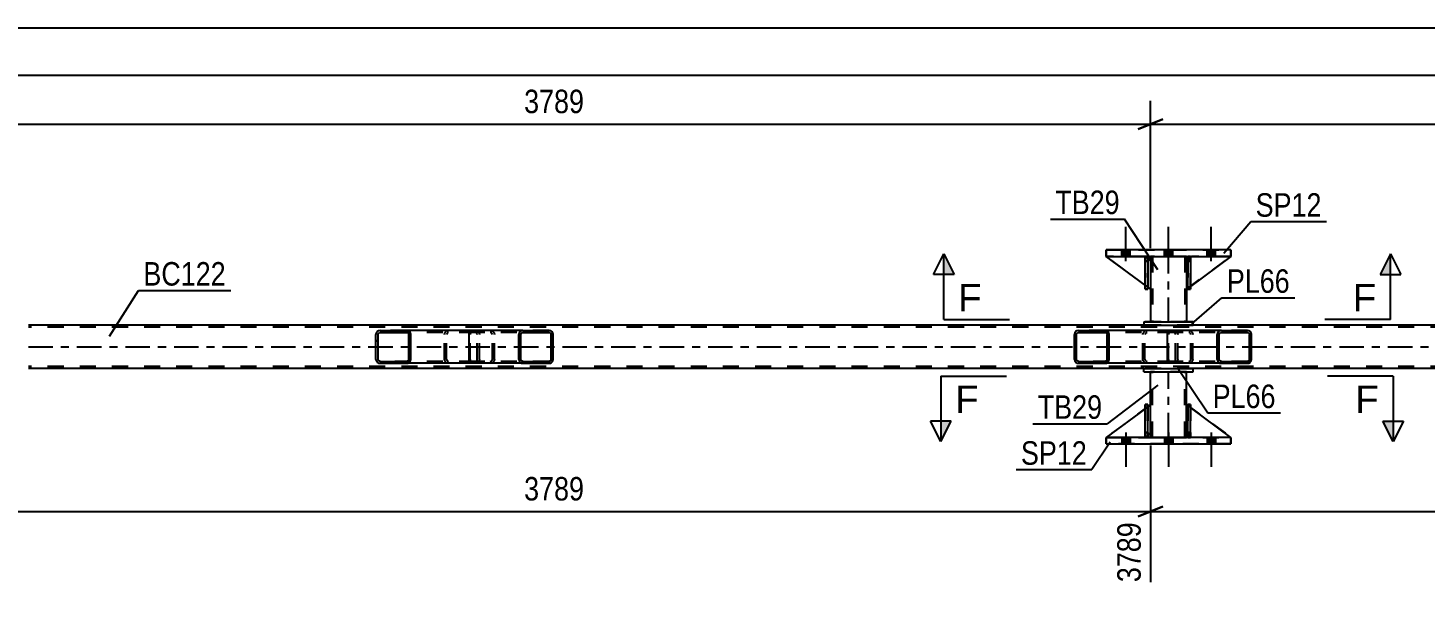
# Model space of a CAD drawing. Header units: millimetres. Extents: x 0 to 841, y 0 to 594.
# Drawn here: x 95.9 to 266.2, y 198.2 to 268.2 of the extents above; entities that cross this region are included whole.
import ezdxf

# ---------------------------------------------------------------- set-up
doc = ezdxf.new("R2010")
doc.units = ezdxf.units.MM
doc.linetypes.add('DXK_LINE_DOT2', pattern=[3.9198, 1.9599, -1.9599])
doc.linetypes.add('DXK_LINE_DOT3', pattern=[5.9187, 2.979, -0.9799, 0.9799, -0.9799])
doc.styles.add('Arial', font='ARIAL.TTF', dxfattribs={"height": 0.2})
doc.styles.add('Arial Narrow', font='ARIALN.TTF', dxfattribs={"height": 0.2})

# ---------------------------------------------------------------- blocks, each defined once
blk = doc.blocks.new('Part-272366397-2436 - 2415')
at = {"color": 2, "linetype": 'Continuous'}
for p, q in [((231.94, 231.92), (95.95, 231.92)), ((487.35, 231.92), (237.94, 231.92)), ((231.94, 226.64), (95.95, 226.64)), ((754.86, 226.64), (237.94, 226.64))]:
    blk.add_line(p, q, dxfattribs=at)
at = {"color": 7, "linetype": 'DXK_LINE_DOT2'}
for p, q in [((754.86, 231.68), (95.95, 231.68)), ((237.94, 231.92), (231.94, 231.92)), ((754.86, 226.88), (95.95, 226.88)), ((237.94, 226.64), (231.94, 226.64))]:
    blk.add_line(p, q, dxfattribs=at)
at = {"color": 7, "linetype": 'DXK_LINE_DOT3'}
blk.add_line((95.95, 229.28), (754.86, 229.28), dxfattribs=at)
blk = doc.blocks.new('Part-272366397-2562 - 2415')
at = {"linetype": 'Continuous'}
h = blk.add_hatch(dxfattribs=at)
h.set_pattern_fill('', scale=0.7, style=0, pattern_type=0)
h.set_pattern_definition([(45, (245.014, 230.9796), (-1.57154, 1.57154), [])])
h.paths.add_polyline_path([(245.05, 230.8), (245.01, 230.98), (244.9, 231.14), (244.74, 231.24), (244.55, 231.28), (241.37, 231.28), (241.17, 231.24), (241.01, 231.14), (240.9, 230.98), (240.86, 230.8), (240.86, 227.76), (240.9, 227.57), (241.01, 227.42), (241.17, 227.31), (241.37, 227.28), (244.55, 227.28), (244.74, 227.31), (244.9, 227.42), (245.01, 227.57), (245.05, 227.76)])
h.paths.add_polyline_path([(244.78, 227.66), (244.73, 227.59), (244.65, 227.53), (244.55, 227.52), (241.37, 227.52), (241.27, 227.53), (241.19, 227.59), (241.13, 227.66), (241.11, 227.76), (241.11, 230.8), (241.13, 230.89), (241.19, 230.97), (241.27, 231.02), (241.37, 231.04), (244.55, 231.04), (244.65, 231.02), (244.73, 230.97), (244.78, 230.89), (244.8, 230.8), (244.8, 227.76)])
at = {"color": 2, "linetype": 'Continuous'}
for p, q in [((234.79, 230.8), (234.81, 230.98)), ((234.79, 227.76), (234.79, 230.8)), ((234.81, 230.98), (234.87, 231.14)), ((234.87, 231.14), (234.96, 231.24)), ((234.96, 231.24), (235.06, 231.28)), ((241.37, 231.28), (235.06, 231.28)), ((240.9, 230.98), (240.86, 230.8)), ((240.86, 227.76), (240.86, 230.8)), ((241.11, 230.8), (241.13, 230.89)), ((241.11, 227.76), (241.11, 230.8)), ((241.13, 230.89), (241.19, 230.97)), ((241.37, 231.28), (241.17, 231.24)), ((241.19, 230.97), (241.27, 231.02)), ((241.27, 231.02), (241.37, 231.04)), ((241.37, 231.28), (244.55, 231.28)), ((241.37, 231.04), (244.55, 231.04)), ((244.74, 231.24), (244.55, 231.28)), ((244.55, 231.04), (244.65, 231.02)), ((244.65, 231.02), (244.73, 230.97)), ((244.73, 230.97), (244.78, 230.89)), ((244.78, 230.89), (244.8, 230.8)), ((244.8, 227.76), (244.8, 230.8)), ((245.05, 230.8), (245.01, 230.98)), ((245.05, 227.76), (245.05, 230.8)), ((234.81, 227.57), (234.79, 227.76)), ((234.87, 227.42), (234.81, 227.57)), ((234.96, 227.31), (234.87, 227.42)), ((235.06, 227.28), (234.96, 227.31)), ((241.37, 227.28), (235.06, 227.28)), ((240.86, 227.76), (240.9, 227.57)), ((241.13, 227.66), (241.11, 227.76)), ((241.19, 227.59), (241.13, 227.66)), ((241.17, 227.31), (241.37, 227.28)), ((241.27, 227.53), (241.19, 227.59)), ((241.37, 227.52), (241.27, 227.53)), ((241.37, 227.52), (244.55, 227.52)), ((241.37, 227.28), (244.55, 227.28)), ((244.65, 227.53), (244.55, 227.52)), ((244.55, 227.28), (244.74, 227.31)), ((244.73, 227.59), (244.65, 227.53)), ((244.78, 227.66), (244.73, 227.59)), ((244.8, 227.76), (244.78, 227.66)), ((245.01, 227.57), (245.05, 227.76))]:
    blk.add_line(p, q, dxfattribs=at)
at = {"color": 7, "linetype": 'DXK_LINE_DOT2'}
for p, q in [((234.94, 230.89), (234.93, 230.8)), ((234.93, 227.76), (234.93, 230.8)), ((234.97, 230.97), (234.94, 230.89)), ((235.01, 231.02), (234.97, 230.97)), ((235.06, 231.04), (235.01, 231.02)), ((244.55, 231.04), (235.06, 231.04)), ((236.06, 231.04), (236.06, 231.28)), ((237.4, 231.28), (237.59, 231.24)), ((237.5, 231.02), (237.4, 231.04)), ((237.58, 230.97), (237.5, 231.02)), ((237.63, 230.89), (237.58, 230.97)), ((237.65, 230.8), (237.63, 230.89)), ((237.65, 227.76), (237.65, 230.8)), ((237.86, 230.98), (237.9, 230.8)), ((237.9, 227.76), (237.9, 230.8)), ((244.55, 231.28), (241.37, 231.28)), ((234.93, 227.76), (234.94, 227.66)), ((234.94, 227.66), (234.97, 227.59)), ((234.97, 227.59), (235.01, 227.53)), ((235.01, 227.53), (235.06, 227.52)), ((244.55, 227.52), (235.06, 227.52)), ((237.4, 227.28), (235.06, 227.28)), ((236.06, 227.28), (236.06, 227.52)), ((237.4, 227.52), (237.5, 227.53)), ((237.59, 227.31), (237.4, 227.28)), ((237.5, 227.53), (237.58, 227.59)), ((237.58, 227.59), (237.63, 227.66)), ((237.63, 227.66), (237.65, 227.76)), ((237.9, 227.76), (237.86, 227.57)), ((244.55, 227.28), (241.37, 227.28))]:
    blk.add_line(p, q, dxfattribs=at)
for centre, start, end in [((237.41, 230.78), 23.8494, 68.8059), ((237.41, 227.77), 291.1941, 336.1506)]:
    blk.add_arc(centre, 0.492, start, end, dxfattribs=at)
at = {"color": 2, "linetype": 'Continuous'}
for centre, start, end in [((241.35, 230.78), 111.1941, 156.1506), ((244.56, 230.78), 23.8494, 68.8059), ((241.35, 227.77), 203.8494, 248.8059), ((244.56, 227.77), 291.1941, 336.1506)]:
    blk.add_arc(centre, 0.492, start, end, dxfattribs=at)
blk = doc.blocks.new('Part-272366397-2653 - 2415')
at = {"color": 7, "linetype": 'DXK_LINE_DOT2'}
for p, q in [((237.59, 222.24), (237.27, 222.24)), ((237.27, 218.84), (237.27, 222.24)), ((237.27, 218.24), (237.27, 222.24)), ((237.59, 222.24), (237.59, 218.84)), ((237.59, 218.24), (237.59, 222.24)), ((237.59, 218.84), (237.27, 218.84)), ((237.27, 218.24), (237.27, 218.84)), ((237.59, 218.24), (237.27, 218.24)), ((237.59, 218.84), (237.59, 218.24)), ((237.59, 218.24), (237.59, 218.24))]:
    blk.add_line(p, q, dxfattribs=at)
blk = doc.blocks.new('Bolt-272366397-2452 - 2415')
at = {"linetype": 'Continuous'}
for points in [[(230.26, 218.24), (229.22, 218.24), (229.22, 217.44), (230.26, 217.44)], [(230.26, 218.24), (229.22, 218.24), (229.22, 217.44), (230.26, 217.44)], [(230.26, 218.24), (229.22, 218.24), (229.22, 217.44), (230.26, 217.44)], [(235.46, 218.24), (234.42, 218.24), (234.42, 217.44), (235.46, 217.44)], [(235.46, 218.24), (234.42, 218.24), (234.42, 217.44), (235.46, 217.44)], [(240.66, 218.24), (239.62, 218.24), (239.62, 217.44), (240.66, 217.44)], [(240.66, 218.24), (239.62, 218.24), (239.62, 217.44), (240.66, 217.44)], [(240.66, 218.24), (239.62, 218.24), (239.62, 217.44), (240.66, 217.44)]]:
    blk.add_hatch(color=1, dxfattribs=at).paths.add_polyline_path(points)
at = {"color": 1, "linetype": 'Continuous'}
for p, q in [((229.22, 218.24), (229.22, 217.44)), ((229.22, 218.24), (229.22, 217.44)), ((229.22, 218.24), (229.22, 217.44)), ((229.74, 218.84), (229.74, 214.64)), ((229.74, 218.84), (229.74, 214.64)), ((229.74, 218.84), (229.74, 214.64)), ((230.26, 218.24), (230.26, 217.44)), ((230.26, 218.24), (230.26, 217.44)), ((230.26, 218.24), (230.26, 217.44)), ((234.42, 218.24), (234.42, 217.44)), ((234.42, 218.24), (234.42, 217.44)), ((234.94, 218.84), (234.94, 214.64)), ((234.94, 218.84), (234.94, 214.64)), ((235.46, 218.24), (235.46, 217.44)), ((235.46, 218.24), (235.46, 217.44)), ((239.62, 218.24), (239.62, 217.44)), ((239.62, 218.24), (239.62, 217.44)), ((239.62, 218.24), (239.62, 217.44)), ((240.14, 218.84), (240.14, 214.64)), ((240.14, 218.84), (240.14, 214.64)), ((240.14, 218.84), (240.14, 214.64)), ((240.66, 218.24), (240.66, 217.44)), ((240.66, 218.24), (240.66, 217.44)), ((240.66, 218.24), (240.66, 217.44))]:
    blk.add_line(p, q, dxfattribs=at)
blk = doc.blocks.new('Bolt-272366397-2453 - 2415')
at = {"linetype": 'Continuous'}
for points in [[(229.22, 240.32), (230.26, 240.32), (230.26, 241.12), (229.22, 241.12)], [(229.22, 240.32), (230.26, 240.32), (230.26, 241.12), (229.22, 241.12)], [(229.22, 240.32), (230.26, 240.32), (230.26, 241.12), (229.22, 241.12)], [(234.42, 240.32), (235.46, 240.32), (235.46, 241.12), (234.42, 241.12)], [(234.42, 240.32), (235.46, 240.32), (235.46, 241.12), (234.42, 241.12)], [(239.62, 240.32), (240.66, 240.32), (240.66, 241.12), (239.62, 241.12)], [(239.62, 240.32), (240.66, 240.32), (240.66, 241.12), (239.62, 241.12)], [(239.62, 240.32), (240.66, 240.32), (240.66, 241.12), (239.62, 241.12)]]:
    blk.add_hatch(color=1, dxfattribs=at).paths.add_polyline_path(points)
at = {"color": 1, "linetype": 'Continuous'}
for p, q in [((229.74, 239.72), (229.74, 243.92)), ((229.74, 239.72), (229.74, 243.92)), ((229.74, 239.72), (229.74, 243.92)), ((234.94, 239.72), (234.94, 243.92)), ((234.94, 239.72), (234.94, 243.92)), ((240.14, 239.72), (240.14, 243.92)), ((240.14, 239.72), (240.14, 243.92)), ((240.14, 239.72), (240.14, 243.92)), ((229.22, 240.32), (229.22, 241.12)), ((229.22, 240.32), (229.22, 241.12)), ((229.22, 240.32), (229.22, 241.12)), ((230.26, 240.32), (230.26, 241.12)), ((230.26, 240.32), (230.26, 241.12)), ((230.26, 240.32), (230.26, 241.12)), ((234.42, 240.32), (234.42, 241.12)), ((234.42, 240.32), (234.42, 241.12)), ((235.46, 240.32), (235.46, 241.12)), ((235.46, 240.32), (235.46, 241.12)), ((239.62, 240.32), (239.62, 241.12)), ((239.62, 240.32), (239.62, 241.12)), ((239.62, 240.32), (239.62, 241.12)), ((240.66, 240.32), (240.66, 241.12)), ((240.66, 240.32), (240.66, 241.12)), ((240.66, 240.32), (240.66, 241.12))]:
    blk.add_line(p, q, dxfattribs=at)
blk = doc.blocks.new('Part-272366397-2531 - 2415')
at = {"linetype": 'Continuous'}
h = blk.add_hatch(dxfattribs=at)
h.set_pattern_fill('', scale=0.7, style=0, pattern_type=0)
h.set_pattern_definition([(45, (142.5345, 230.9796), (-1.57154, 1.57154), [])])
h.paths.add_polyline_path([(142.57, 230.8), (142.53, 230.98), (142.42, 231.14), (142.26, 231.24), (142.06, 231.28), (138.83, 231.28), (138.63, 231.24), (138.47, 231.14), (138.36, 230.98), (138.32, 230.8), (138.32, 227.76), (138.36, 227.57), (138.47, 227.42), (138.63, 227.31), (138.83, 227.28), (142.06, 227.28), (142.26, 227.31), (142.42, 227.42), (142.53, 227.57), (142.57, 227.76)])
h.paths.add_polyline_path([(142.3, 227.66), (142.24, 227.59), (142.16, 227.53), (142.06, 227.52), (138.83, 227.52), (138.73, 227.53), (138.65, 227.59), (138.59, 227.66), (138.57, 227.76), (138.57, 230.8), (138.59, 230.89), (138.65, 230.97), (138.73, 231.02), (138.83, 231.04), (142.06, 231.04), (142.16, 231.02), (142.24, 230.97), (142.3, 230.89), (142.32, 230.8), (142.32, 227.76)])
at = {"color": 2, "linetype": 'Continuous'}
for p, q in [((138.36, 230.98), (138.32, 230.8)), ((138.32, 227.76), (138.32, 230.8)), ((138.57, 230.8), (138.59, 230.89)), ((138.57, 227.76), (138.57, 230.8)), ((138.59, 230.89), (138.65, 230.97)), ((138.83, 231.28), (138.63, 231.24)), ((138.65, 230.97), (138.73, 231.02)), ((138.73, 231.02), (138.83, 231.04)), ((138.83, 231.28), (142.06, 231.28)), ((138.83, 231.04), (142.06, 231.04)), ((149.93, 231.28), (142.06, 231.28)), ((142.26, 231.24), (142.06, 231.28)), ((142.06, 231.04), (142.16, 231.02)), ((142.16, 231.02), (142.24, 230.97)), ((142.24, 230.97), (142.3, 230.89)), ((142.3, 230.89), (142.32, 230.8)), ((142.32, 227.76), (142.32, 230.8)), ((142.57, 230.8), (142.53, 230.98)), ((142.57, 227.76), (142.57, 230.8)), ((138.32, 227.76), (138.36, 227.57)), ((138.59, 227.66), (138.57, 227.76)), ((138.65, 227.59), (138.59, 227.66)), ((138.63, 227.31), (138.83, 227.28)), ((138.73, 227.53), (138.65, 227.59)), ((138.83, 227.52), (138.73, 227.53)), ((138.83, 227.52), (142.06, 227.52)), ((138.83, 227.28), (142.06, 227.28)), ((142.16, 227.53), (142.06, 227.52)), ((142.06, 227.28), (142.26, 227.31)), ((149.93, 227.28), (142.06, 227.28)), ((142.24, 227.59), (142.16, 227.53)), ((142.3, 227.66), (142.24, 227.59)), ((142.32, 227.76), (142.3, 227.66)), ((142.53, 227.57), (142.57, 227.76))]:
    blk.add_line(p, q, dxfattribs=at)
at = {"color": 7, "linetype": 'DXK_LINE_DOT2'}
for p, q in [((142.06, 231.28), (138.83, 231.28)), ((150.41, 231.04), (138.83, 231.04)), ((146.67, 230.8), (146.7, 230.98)), ((146.67, 227.76), (146.67, 230.8)), ((146.94, 230.89), (146.92, 230.8)), ((146.92, 227.76), (146.92, 230.8)), ((147, 230.97), (146.94, 230.89)), ((146.98, 231.24), (147.18, 231.28)), ((147.08, 231.02), (147, 230.97)), ((147.18, 231.04), (147.08, 231.02)), ((150.41, 231.28), (147.18, 231.28)), ((150.41, 231.28), (150.61, 231.24)), ((150.51, 231.02), (150.41, 231.04)), ((150.59, 230.97), (150.51, 231.02)), ((150.65, 230.89), (150.59, 230.97)), ((150.67, 230.8), (150.65, 230.89)), ((150.67, 227.76), (150.67, 230.8)), ((150.88, 230.98), (150.92, 230.8)), ((150.92, 227.76), (150.92, 230.8)), ((150.41, 227.52), (138.83, 227.52)), ((142.06, 227.28), (138.83, 227.28)), ((146.7, 227.57), (146.67, 227.76)), ((146.92, 227.76), (146.94, 227.66)), ((146.94, 227.66), (147, 227.59)), ((147.18, 227.28), (146.98, 227.31)), ((147, 227.59), (147.02, 227.57)), ((147.02, 227.57), (147.08, 227.53)), ((147.08, 227.53), (147.18, 227.52)), ((150.41, 227.28), (147.18, 227.28)), ((150.41, 227.52), (150.51, 227.53)), ((150.61, 227.31), (150.41, 227.28)), ((150.51, 227.53), (150.59, 227.59)), ((150.59, 227.59), (150.65, 227.66)), ((150.65, 227.66), (150.67, 227.76)), ((150.92, 227.76), (150.88, 227.57))]:
    blk.add_line(p, q, dxfattribs=at)
at = {"color": 2, "linetype": 'Continuous'}
for centre, start, end in [((138.81, 230.78), 110.7583, 155.68), ((142.08, 230.78), 24.32, 69.2417), ((138.81, 227.78), 204.32, 249.2417), ((142.08, 227.78), 290.7583, 335.68)]:
    blk.add_arc(centre, 0.496, start, end, dxfattribs=at)
at = {"color": 7, "linetype": 'DXK_LINE_DOT2'}
for centre, start, end in [((147.16, 230.78), 110.7583, 155.68), ((150.43, 230.78), 24.32, 69.2417), ((147.16, 227.78), 204.32, 249.2417), ((150.43, 227.78), 290.7583, 335.68)]:
    blk.add_arc(centre, 0.496, start, end, dxfattribs=at)
blk = doc.blocks.new('Part-272366397-2617 - 2415')
at = {"color": 7, "linetype": 'DXK_LINE_DOT2'}
for p, q in [((237.74, 240.32), (237.14, 239.72)), ((237.14, 236.32), (242.54, 240.32)), ((237.14, 239.72), (237.74, 240.32)), ((242.54, 240.32), (237.74, 240.32)), ((237.14, 239.72), (237.14, 236.32)), ((237.14, 239.72), (237.14, 239.72)), ((237.14, 239.72), (237.14, 236.32))]:
    blk.add_line(p, q, dxfattribs=at)
blk = doc.blocks.new('Part-272366397-2615 - 2415')
at = {"color": 7, "linetype": 'DXK_LINE_DOT2'}
for p, q in [((232.74, 236.32), (227.34, 240.32)), ((227.34, 240.32), (232.14, 240.32)), ((232.14, 240.32), (232.74, 239.72)), ((232.74, 239.72), (232.74, 236.32))]:
    blk.add_line(p, q, dxfattribs=at)
blk = doc.blocks.new('Part-272366397-2560 - 2415')
at = {"linetype": 'Continuous'}
h = blk.add_hatch(dxfattribs=at)
h.set_pattern_fill('', scale=0.7, style=0, pattern_type=0)
h.set_pattern_definition([(45, (159.8797, 230.9796), (-1.57154, 1.57154), [])])
h.paths.add_polyline_path([(159.92, 230.8), (159.88, 230.98), (159.77, 231.14), (159.61, 231.24), (159.42, 231.28), (156.23, 231.28), (156.04, 231.24), (155.88, 231.14), (155.77, 230.98), (155.73, 230.8), (155.73, 227.76), (155.77, 227.57), (155.88, 227.42), (156.04, 227.31), (156.23, 227.28), (159.42, 227.28), (159.61, 227.31), (159.77, 227.42), (159.88, 227.57), (159.92, 227.76)])
h.paths.add_polyline_path([(159.65, 227.66), (159.59, 227.59), (159.51, 227.53), (159.42, 227.52), (156.23, 227.52), (156.13, 227.53), (156.05, 227.59), (156, 227.66), (155.98, 227.76), (155.98, 230.8), (156, 230.89), (156.05, 230.97), (156.13, 231.02), (156.23, 231.04), (159.42, 231.04), (159.51, 231.02), (159.59, 230.97), (159.65, 230.89), (159.67, 230.8), (159.67, 227.76)])
at = {"color": 2, "linetype": 'Continuous'}
for p, q in [((149.66, 230.8), (149.68, 230.98)), ((149.66, 227.76), (149.66, 230.8)), ((149.68, 230.98), (149.74, 231.14)), ((149.74, 231.14), (149.83, 231.24)), ((149.83, 231.24), (149.93, 231.28)), ((156.23, 231.28), (149.93, 231.28)), ((155.77, 230.98), (155.73, 230.8)), ((155.73, 227.76), (155.73, 230.8)), ((155.98, 230.8), (156, 230.89)), ((155.98, 227.76), (155.98, 230.8)), ((156, 230.89), (156.05, 230.97)), ((156.23, 231.28), (156.04, 231.24)), ((156.05, 230.97), (156.13, 231.02)), ((156.13, 231.02), (156.23, 231.04)), ((156.23, 231.28), (159.42, 231.28)), ((156.23, 231.04), (159.42, 231.04)), ((159.61, 231.24), (159.42, 231.28)), ((159.42, 231.04), (159.51, 231.02)), ((159.51, 231.02), (159.59, 230.97)), ((159.59, 230.97), (159.65, 230.89)), ((159.65, 230.89), (159.67, 230.8)), ((159.67, 227.76), (159.67, 230.8)), ((159.92, 230.8), (159.88, 230.98)), ((159.92, 227.76), (159.92, 230.8)), ((149.68, 227.57), (149.66, 227.76)), ((149.74, 227.42), (149.68, 227.57)), ((149.83, 227.31), (149.74, 227.42)), ((149.93, 227.28), (149.83, 227.31)), ((156.23, 227.28), (149.93, 227.28)), ((155.73, 227.76), (155.77, 227.57)), ((156, 227.66), (155.98, 227.76)), ((156.05, 227.59), (156, 227.66)), ((156.04, 227.31), (156.23, 227.28)), ((156.13, 227.53), (156.05, 227.59)), ((156.23, 227.52), (156.13, 227.53)), ((156.23, 227.52), (159.42, 227.52)), ((156.23, 227.28), (159.42, 227.28)), ((159.51, 227.53), (159.42, 227.52)), ((159.42, 227.28), (159.61, 227.31)), ((159.59, 227.59), (159.51, 227.53)), ((159.65, 227.66), (159.59, 227.59)), ((159.67, 227.76), (159.65, 227.66)), ((159.88, 227.57), (159.92, 227.76))]:
    blk.add_line(p, q, dxfattribs=at)
at = {"color": 7, "linetype": 'DXK_LINE_DOT2'}
for p, q in [((149.81, 230.89), (149.8, 230.8)), ((149.8, 227.76), (149.8, 230.8)), ((149.83, 230.97), (149.81, 230.89)), ((149.88, 231.02), (149.83, 230.97)), ((149.93, 231.04), (149.88, 231.02)), ((159.42, 231.04), (149.93, 231.04)), ((150.92, 231.04), (150.92, 231.28)), ((152.26, 231.28), (152.46, 231.24)), ((152.36, 231.02), (152.26, 231.04)), ((152.44, 230.97), (152.36, 231.02)), ((152.5, 230.89), (152.44, 230.97)), ((152.52, 230.8), (152.5, 230.89)), ((152.52, 227.76), (152.52, 230.8)), ((152.73, 230.98), (152.77, 230.8)), ((152.77, 227.76), (152.77, 230.8)), ((159.42, 231.28), (156.23, 231.28)), ((149.8, 227.76), (149.81, 227.66)), ((149.81, 227.66), (149.83, 227.59)), ((149.83, 227.59), (149.88, 227.53)), ((149.88, 227.53), (149.93, 227.52)), ((159.42, 227.52), (149.93, 227.52)), ((152.26, 227.28), (149.93, 227.28)), ((150.92, 227.28), (150.92, 227.52)), ((152.26, 227.52), (152.36, 227.53)), ((152.46, 227.31), (152.26, 227.28)), ((152.36, 227.53), (152.44, 227.59)), ((152.44, 227.59), (152.5, 227.66)), ((152.5, 227.66), (152.52, 227.76)), ((152.77, 227.76), (152.73, 227.57)), ((159.42, 227.28), (156.23, 227.28))]:
    blk.add_line(p, q, dxfattribs=at)
for centre, start, end in [((152.28, 230.78), 23.8494, 68.8059), ((152.28, 227.77), 291.1941, 336.1506)]:
    blk.add_arc(centre, 0.492, start, end, dxfattribs=at)
at = {"color": 2, "linetype": 'Continuous'}
for centre, start, end in [((156.22, 230.78), 111.1941, 156.1506), ((159.43, 230.78), 23.8494, 68.8059), ((156.22, 227.77), 203.8494, 248.8059), ((159.43, 227.77), 291.1941, 336.1506)]:
    blk.add_arc(centre, 0.492, start, end, dxfattribs=at)
blk = doc.blocks.new('Part-272366397-2522 - 2415')
at = {"color": 2, "linetype": 'Continuous'}
for p, q in [((232.74, 240.32), (232.74, 239.72)), ((237.14, 240.32), (237.14, 239.72)), ((232.74, 236.32), (232.74, 232.32)), ((237.14, 236.32), (237.14, 232.32))]:
    blk.add_line(p, q, dxfattribs=at)
at = {"color": 7, "linetype": 'DXK_LINE_DOT2'}
for p, q in [((237.14, 240.32), (232.74, 240.32)), ((232.74, 240.32), (232.74, 240.32)), ((232.74, 240.32), (232.74, 240.32)), ((232.74, 240.32), (237.14, 240.32)), ((232.98, 240.32), (232.98, 232.32)), ((236.9, 240.32), (236.9, 232.32)), ((237.14, 240.32), (237.14, 240.32)), ((237.14, 240.32), (237.14, 240.32)), ((232.74, 239.72), (232.74, 236.32)), ((237.14, 239.72), (237.14, 236.32)), ((237.14, 232.32), (232.74, 232.32))]:
    blk.add_line(p, q, dxfattribs=at)
at = {"color": 7, "linetype": 'DXK_LINE_DOT3'}
blk.add_line((234.94, 232.32), (234.94, 240.32), dxfattribs=at)
blk = doc.blocks.new('Part-272366397-2534 - 2415')
at = {"color": 2, "linetype": 'Continuous'}
for p, q in [((232.39, 240.32), (232.07, 240.32)), ((232.07, 240.32), (232.07, 240.32)), ((232.07, 236.32), (232.07, 240.32)), ((232.39, 240.32), (232.39, 240.32)), ((232.39, 240.32), (232.39, 236.32)), ((232.39, 236.32), (232.07, 236.32))]:
    blk.add_line(p, q, dxfattribs=at)
at = {"color": 7, "linetype": 'DXK_LINE_DOT2'}
for p, q in [((232.39, 240.32), (232.07, 240.32)), ((232.07, 240.32), (232.07, 239.72)), ((232.39, 239.72), (232.39, 240.32)), ((232.39, 239.72), (232.07, 239.72)), ((232.07, 239.72), (232.07, 236.32)), ((232.39, 236.32), (232.39, 239.72))]:
    blk.add_line(p, q, dxfattribs=at)
blk = doc.blocks.new('Part-272366397-2545 - 2415')
at = {"color": 2, "linetype": 'Continuous'}
for p, q in [((231.94, 232.32), (231.94, 231.92)), ((231.94, 232.32), (237.94, 232.32)), ((231.94, 231.92), (237.94, 231.92)), ((237.94, 231.92), (237.94, 232.32))]:
    blk.add_line(p, q, dxfattribs=at)
at = {"color": 7, "linetype": 'DXK_LINE_DOT2'}
for p, q in [((237.94, 232.32), (231.94, 232.32)), ((231.94, 231.92), (237.94, 231.92))]:
    blk.add_line(p, q, dxfattribs=at)
blk = doc.blocks.new('Part-272366397-2561 - 2415')
at = {"linetype": 'Continuous'}
h = blk.add_hatch(dxfattribs=at)
h.set_pattern_fill('', scale=0.7, style=0, pattern_type=0)
h.set_pattern_definition([(45, (227.6687, 230.9796), (-1.57154, 1.57154), [])])
h.paths.add_polyline_path([(227.71, 230.8), (227.67, 230.98), (227.56, 231.14), (227.39, 231.24), (227.2, 231.28), (223.96, 231.28), (223.77, 231.24), (223.6, 231.14), (223.49, 230.98), (223.45, 230.8), (223.45, 227.76), (223.49, 227.57), (223.6, 227.42), (223.77, 227.31), (223.96, 227.28), (227.2, 227.28), (227.39, 227.31), (227.56, 227.42), (227.67, 227.57), (227.71, 227.76)])
h.paths.add_polyline_path([(227.43, 227.66), (227.38, 227.59), (227.29, 227.53), (227.2, 227.52), (223.96, 227.52), (223.86, 227.53), (223.78, 227.59), (223.73, 227.66), (223.71, 227.76), (223.71, 230.8), (223.73, 230.89), (223.78, 230.97), (223.86, 231.02), (223.96, 231.04), (227.2, 231.04), (227.29, 231.02), (227.38, 230.97), (227.43, 230.89), (227.45, 230.8), (227.45, 227.76)])
at = {"color": 2, "linetype": 'Continuous'}
for p, q in [((223.49, 230.98), (223.45, 230.8)), ((223.45, 227.76), (223.45, 230.8)), ((223.71, 230.8), (223.73, 230.89)), ((223.71, 227.76), (223.71, 230.8)), ((223.73, 230.89), (223.78, 230.97)), ((223.96, 231.28), (223.77, 231.24)), ((223.78, 230.97), (223.86, 231.02)), ((223.86, 231.02), (223.96, 231.04)), ((223.96, 231.28), (227.2, 231.28)), ((223.96, 231.04), (227.2, 231.04)), ((235.06, 231.28), (227.2, 231.28)), ((227.39, 231.24), (227.2, 231.28)), ((227.2, 231.04), (227.29, 231.02)), ((227.29, 231.02), (227.38, 230.97)), ((227.38, 230.97), (227.43, 230.89)), ((227.43, 230.89), (227.45, 230.8)), ((227.45, 227.76), (227.45, 230.8)), ((227.71, 230.8), (227.67, 230.98)), ((227.71, 227.76), (227.71, 230.8)), ((223.45, 227.76), (223.49, 227.57)), ((223.73, 227.66), (223.71, 227.76)), ((223.78, 227.59), (223.73, 227.66)), ((223.77, 227.31), (223.96, 227.28)), ((223.86, 227.53), (223.78, 227.59)), ((223.96, 227.52), (223.86, 227.53)), ((223.96, 227.52), (227.2, 227.52)), ((223.96, 227.28), (227.2, 227.28)), ((227.29, 227.53), (227.2, 227.52)), ((227.2, 227.28), (227.39, 227.31)), ((235.06, 227.28), (227.2, 227.28)), ((227.38, 227.59), (227.29, 227.53)), ((227.43, 227.66), (227.38, 227.59)), ((227.45, 227.76), (227.43, 227.66)), ((227.67, 227.57), (227.71, 227.76))]:
    blk.add_line(p, q, dxfattribs=at)
at = {"color": 7, "linetype": 'DXK_LINE_DOT2'}
for p, q in [((227.2, 231.28), (223.96, 231.28)), ((235.55, 231.04), (223.96, 231.04)), ((231.8, 230.8), (231.84, 230.98)), ((231.8, 227.76), (231.8, 230.8)), ((232.08, 230.89), (232.06, 230.8)), ((232.06, 227.76), (232.06, 230.8)), ((232.13, 230.97), (232.08, 230.89)), ((232.12, 231.24), (232.31, 231.28)), ((232.13, 230.97), (232.15, 230.98)), ((232.15, 230.98), (232.21, 231.02)), ((232.21, 231.02), (232.31, 231.04)), ((235.55, 231.28), (232.31, 231.28)), ((235.55, 231.28), (235.74, 231.24)), ((235.64, 231.02), (235.55, 231.04)), ((235.73, 230.97), (235.64, 231.02)), ((235.78, 230.89), (235.73, 230.97)), ((235.8, 230.8), (235.78, 230.89)), ((235.8, 227.76), (235.8, 230.8)), ((236.02, 230.98), (236.06, 230.8)), ((236.06, 227.76), (236.06, 230.8)), ((235.55, 227.52), (223.96, 227.52)), ((227.2, 227.28), (223.96, 227.28)), ((231.84, 227.57), (231.8, 227.76)), ((232.06, 227.76), (232.08, 227.66)), ((232.08, 227.66), (232.13, 227.59)), ((232.31, 227.28), (232.12, 227.31)), ((232.13, 227.59), (232.15, 227.57)), ((232.15, 227.57), (232.21, 227.53)), ((232.21, 227.53), (232.31, 227.52)), ((235.55, 227.28), (232.31, 227.28)), ((235.55, 227.52), (235.64, 227.53)), ((235.74, 227.31), (235.55, 227.28)), ((235.64, 227.53), (235.73, 227.59)), ((235.73, 227.59), (235.78, 227.66)), ((235.78, 227.66), (235.8, 227.76)), ((236.06, 227.76), (236.02, 227.57))]:
    blk.add_line(p, q, dxfattribs=at)
at = {"color": 2, "linetype": 'Continuous'}
for centre, start, end in [((223.94, 230.78), 110.7583, 155.68), ((227.22, 230.78), 24.32, 69.2417), ((223.94, 227.78), 204.32, 249.2417), ((227.22, 227.78), 290.7583, 335.68)]:
    blk.add_arc(centre, 0.496, start, end, dxfattribs=at)
at = {"color": 7, "linetype": 'DXK_LINE_DOT2'}
for centre, start, end in [((232.29, 230.78), 110.7583, 155.68), ((235.57, 230.78), 24.32, 69.2417), ((232.29, 227.78), 204.32, 249.2417), ((235.57, 227.78), 290.7583, 335.68)]:
    blk.add_arc(centre, 0.496, start, end, dxfattribs=at)
blk = doc.blocks.new('Part-272366397-2567 - 2415')
at = {"color": 2, "linetype": 'Continuous'}
for p, q in [((232.07, 218.24), (232.07, 222.24)), ((232.07, 222.24), (232.39, 222.24)), ((232.39, 218.24), (232.39, 222.24)), ((232.07, 218.24), (232.07, 218.24)), ((232.07, 218.24), (232.39, 218.24)), ((232.39, 218.24), (232.39, 218.24))]:
    blk.add_line(p, q, dxfattribs=at)
at = {"color": 7, "linetype": 'DXK_LINE_DOT2'}
for p, q in [((232.07, 222.24), (232.07, 218.84)), ((232.39, 218.84), (232.39, 222.24)), ((232.07, 218.84), (232.07, 218.24)), ((232.07, 218.84), (232.39, 218.84)), ((232.07, 218.24), (232.39, 218.24)), ((232.39, 218.24), (232.39, 218.84))]:
    blk.add_line(p, q, dxfattribs=at)
blk = doc.blocks.new('Part-272366397-2569 - 2415')
at = {"color": 7, "linetype": 'DXK_LINE_DOT2'}
for p, q in [((232.39, 222.24), (232.07, 222.24)), ((232.07, 218.84), (232.07, 222.24)), ((232.07, 218.24), (232.07, 222.24)), ((232.39, 222.24), (232.39, 218.84)), ((232.39, 218.24), (232.39, 222.24)), ((232.39, 218.84), (232.07, 218.84)), ((232.07, 218.24), (232.07, 218.84)), ((232.39, 218.24), (232.07, 218.24)), ((232.39, 218.84), (232.39, 218.24)), ((232.39, 218.24), (232.39, 218.24))]:
    blk.add_line(p, q, dxfattribs=at)
blk = doc.blocks.new('Part-272366397-2575 - 2415')
at = {"color": 2, "linetype": 'Continuous'}
for p, q in [((231.94, 226.24), (231.94, 226.64)), ((231.94, 226.64), (237.94, 226.64)), ((237.94, 226.24), (237.94, 226.64)), ((231.94, 226.24), (237.94, 226.24))]:
    blk.add_line(p, q, dxfattribs=at)
at = {"color": 7, "linetype": 'DXK_LINE_DOT2'}
for p, q in [((231.94, 226.64), (237.94, 226.64)), ((231.94, 226.24), (231.94, 226.24)), ((231.94, 226.24), (237.94, 226.24)), ((237.94, 226.24), (237.94, 226.24))]:
    blk.add_line(p, q, dxfattribs=at)
blk = doc.blocks.new('Part-272366397-2600 - 2415')
at = {"color": 2, "linetype": 'Continuous'}
for p, q in [((232.74, 222.24), (232.74, 226.24)), ((237.14, 222.24), (237.14, 226.24)), ((232.74, 218.24), (232.74, 218.84)), ((237.14, 218.24), (237.14, 218.84))]:
    blk.add_line(p, q, dxfattribs=at)
at = {"color": 7, "linetype": 'DXK_LINE_DOT2'}
for p, q in [((237.14, 226.24), (232.74, 226.24)), ((232.98, 218.24), (232.98, 226.24)), ((236.9, 218.24), (236.9, 226.24)), ((232.74, 218.84), (232.74, 222.24)), ((237.14, 218.84), (237.14, 222.24)), ((237.14, 218.24), (232.74, 218.24)), ((232.74, 218.24), (232.74, 218.24)), ((232.74, 218.24), (237.14, 218.24)), ((232.74, 218.24), (232.74, 218.24)), ((232.98, 218.24), (232.98, 218.24)), ((236.9, 218.24), (236.9, 218.24)), ((237.14, 218.24), (237.14, 218.24)), ((237.14, 218.24), (237.14, 218.24))]:
    blk.add_line(p, q, dxfattribs=at)
at = {"color": 7, "linetype": 'DXK_LINE_DOT3'}
blk.add_line((234.94, 218.24), (234.94, 226.24), dxfattribs=at)
blk = doc.blocks.new('Part-272366397-2605 - 2415')
at = {"color": 2, "linetype": 'Continuous'}
for p, q in [((242.54, 241.12), (227.34, 241.12)), ((227.34, 241.12), (227.34, 240.32)), ((227.34, 241.12), (227.34, 241.12)), ((227.34, 240.32), (242.54, 240.32)), ((227.34, 240.32), (227.34, 240.32)), ((242.54, 240.32), (242.54, 241.12)), ((242.54, 241.12), (242.54, 241.12)), ((242.54, 240.32), (242.54, 240.32))]:
    blk.add_line(p, q, dxfattribs=at)
at = {"color": 7, "linetype": 'DXK_LINE_DOT2'}
for p, q in [((227.34, 241.12), (242.54, 241.12)), ((227.34, 240.32), (227.34, 241.12)), ((227.34, 240.32), (242.54, 240.32)), ((242.54, 241.12), (242.54, 240.32))]:
    blk.add_line(p, q, dxfattribs=at)
blk = doc.blocks.new('Part-272366397-2610 - 2415')
at = {"color": 2, "linetype": 'Continuous'}
for p, q in [((227.34, 218.24), (227.34, 217.44)), ((242.54, 218.24), (227.34, 218.24)), ((227.34, 218.24), (227.34, 218.24)), ((242.54, 217.44), (242.54, 218.24)), ((242.54, 218.24), (242.54, 218.24)), ((227.34, 217.44), (242.54, 217.44)), ((227.34, 217.44), (227.34, 217.44)), ((242.54, 217.44), (242.54, 217.44))]:
    blk.add_line(p, q, dxfattribs=at)
at = {"color": 7, "linetype": 'DXK_LINE_DOT2'}
for p, q in [((227.34, 217.44), (227.34, 218.24)), ((227.34, 218.24), (242.54, 218.24)), ((242.54, 218.24), (242.54, 217.44)), ((242.54, 217.44), (227.34, 217.44))]:
    blk.add_line(p, q, dxfattribs=at)
blk = doc.blocks.new('Part-272366397-2612 - 2415')
at = {"color": 7, "linetype": 'DXK_LINE_DOT2'}
for p, q in [((237.27, 239.72), (237.27, 240.32)), ((237.27, 240.32), (237.27, 240.32)), ((237.27, 240.32), (237.27, 236.32)), ((237.27, 240.32), (237.59, 240.32)), ((237.27, 240.32), (237.59, 240.32)), ((237.59, 240.32), (237.59, 239.72)), ((237.59, 240.32), (237.59, 240.32)), ((237.59, 236.32), (237.59, 240.32)), ((237.27, 236.32), (237.27, 239.72)), ((237.27, 239.72), (237.59, 239.72)), ((237.59, 239.72), (237.59, 236.32)), ((237.27, 236.32), (237.59, 236.32))]:
    blk.add_line(p, q, dxfattribs=at)
blk = doc.blocks.new('Part-272366397-2614 - 2415')
at = {"color": 2, "linetype": 'Continuous'}
for p, q in [((237.59, 240.32), (237.27, 240.32)), ((237.27, 240.32), (237.27, 240.32)), ((237.27, 236.32), (237.27, 240.32)), ((237.59, 240.32), (237.59, 240.32)), ((237.59, 240.32), (237.59, 236.32)), ((237.59, 236.32), (237.27, 236.32))]:
    blk.add_line(p, q, dxfattribs=at)
at = {"color": 7, "linetype": 'DXK_LINE_DOT2'}
for p, q in [((237.59, 240.32), (237.27, 240.32)), ((237.27, 240.32), (237.27, 239.72)), ((237.59, 239.72), (237.59, 240.32)), ((237.59, 239.72), (237.27, 239.72)), ((237.27, 239.72), (237.27, 236.32)), ((237.59, 236.32), (237.59, 239.72))]:
    blk.add_line(p, q, dxfattribs=at)
blk = doc.blocks.new('Part-272366397-2616 - 2415')
at = {"color": 2, "linetype": 'Continuous'}
for p, q in [((232.07, 236.81), (227.34, 240.32)), ((232.39, 240.07), (232.74, 239.72)), ((232.74, 239.72), (232.74, 236.32)), ((232.74, 236.32), (232.39, 236.58))]:
    blk.add_line(p, q, dxfattribs=at)
at = {"color": 7, "linetype": 'DXK_LINE_DOT2'}
for p, q in [((232.14, 240.32), (227.34, 240.32)), ((232.39, 240.07), (232.14, 240.32)), ((232.39, 236.58), (232.07, 236.81))]:
    blk.add_line(p, q, dxfattribs=at)
blk = doc.blocks.new('Part-272366397-2618 - 2415')
at = {"color": 7, "linetype": 'DXK_LINE_DOT2'}
for p, q in [((237.14, 239.72), (237.74, 240.32)), ((237.59, 240.16), (237.27, 239.84)), ((242.54, 240.32), (237.74, 240.32)), ((237.14, 239.72), (237.14, 236.32)), ((237.14, 236.32), (237.59, 236.65))]:
    blk.add_line(p, q, dxfattribs=at)
at = {"color": 2, "linetype": 'Continuous'}
for p, q in [((237.74, 240.32), (237.59, 240.16)), ((242.54, 240.32), (237.59, 236.65)), ((237.27, 239.84), (237.14, 239.72)), ((237.14, 239.72), (237.14, 236.32)), ((237.14, 239.72), (237.14, 239.72)), ((237.27, 236.41), (237.14, 236.32))]:
    blk.add_line(p, q, dxfattribs=at)
blk = doc.blocks.new('Part-272366397-2624 - 2415')
at = {"color": 2, "linetype": 'Continuous'}
for p, q in [((237.14, 222.24), (237.14, 222.24)), ((237.14, 218.84), (237.14, 222.24)), ((237.27, 222.14), (237.14, 222.24)), ((242.54, 218.24), (237.59, 221.9)), ((237.14, 218.84), (237.14, 218.84)), ((237.27, 218.71), (237.14, 218.84)), ((237.74, 218.24), (237.59, 218.39))]:
    blk.add_line(p, q, dxfattribs=at)
at = {"color": 7, "linetype": 'DXK_LINE_DOT2'}
for p, q in [((237.14, 218.84), (237.14, 222.24)), ((237.59, 221.9), (237.27, 222.14)), ((237.74, 218.24), (237.14, 218.84)), ((237.59, 218.39), (237.27, 218.71)), ((242.54, 218.24), (237.74, 218.24))]:
    blk.add_line(p, q, dxfattribs=at)
blk = doc.blocks.new('Part-272366397-2647 - 2415')
at = {"color": 2, "linetype": 'Continuous'}
for p, q in [((237.27, 218.24), (237.27, 222.24)), ((237.27, 222.24), (237.59, 222.24)), ((237.59, 218.24), (237.59, 222.24)), ((237.27, 218.24), (237.27, 218.24)), ((237.27, 218.24), (237.59, 218.24)), ((237.59, 218.24), (237.59, 218.24))]:
    blk.add_line(p, q, dxfattribs=at)
at = {"color": 7, "linetype": 'DXK_LINE_DOT2'}
for p, q in [((237.27, 222.24), (237.27, 218.84)), ((237.59, 218.84), (237.59, 222.24)), ((237.27, 218.84), (237.27, 218.24)), ((237.27, 218.84), (237.59, 218.84)), ((237.27, 218.24), (237.59, 218.24)), ((237.59, 218.24), (237.59, 218.84))]:
    blk.add_line(p, q, dxfattribs=at)
blk = doc.blocks.new('Part-272366397-2648 - 2415')
at = {"color": 7, "linetype": 'DXK_LINE_DOT2'}
for p, q in [((232.74, 222.24), (227.34, 218.24)), ((232.74, 218.84), (232.74, 222.24)), ((227.34, 218.24), (232.14, 218.24)), ((232.14, 218.24), (232.74, 218.84))]:
    blk.add_line(p, q, dxfattribs=at)
blk = doc.blocks.new('Part-272366397-2649 - 2415')
at = {"color": 2, "linetype": 'Continuous'}
for p, q in [((232.07, 221.74), (227.34, 218.24)), ((232.74, 222.24), (232.39, 221.97)), ((232.74, 218.84), (232.74, 222.24)), ((232.74, 218.84), (232.39, 218.48))]:
    blk.add_line(p, q, dxfattribs=at)
at = {"color": 7, "linetype": 'DXK_LINE_DOT2'}
for p, q in [((232.39, 221.97), (232.07, 221.74)), ((227.34, 218.24), (227.34, 218.24)), ((227.34, 218.24), (227.34, 218.24)), ((227.34, 218.24), (232.14, 218.24)), ((232.14, 218.24), (232.39, 218.48))]:
    blk.add_line(p, q, dxfattribs=at)
blk = doc.blocks.new('Part-272366397-2650 - 2415')
at = {"color": 7, "linetype": 'DXK_LINE_DOT2'}
for p, q in [((232.07, 239.72), (232.07, 240.32)), ((232.07, 240.32), (232.07, 240.32)), ((232.07, 240.32), (232.07, 236.32)), ((232.07, 240.32), (232.39, 240.32)), ((232.07, 240.32), (232.39, 240.32)), ((232.39, 240.32), (232.39, 239.72)), ((232.39, 240.32), (232.39, 240.32)), ((232.39, 236.32), (232.39, 240.32)), ((232.07, 236.32), (232.07, 239.72)), ((232.07, 239.72), (232.39, 239.72)), ((232.39, 239.72), (232.39, 236.32)), ((232.07, 236.32), (232.39, 236.32))]:
    blk.add_line(p, q, dxfattribs=at)
blk = doc.blocks.new('Part-272366397-2651 - 2415')
at = {"color": 7, "linetype": 'DXK_LINE_DOT2'}
for p, q in [((237.14, 218.84), (237.14, 222.24)), ((237.14, 222.24), (242.54, 218.24)), ((237.14, 222.24), (237.14, 218.84)), ((237.74, 218.24), (237.14, 218.84)), ((237.14, 218.84), (237.14, 218.84)), ((237.14, 218.84), (237.74, 218.24)), ((242.54, 218.24), (237.74, 218.24))]:
    blk.add_line(p, q, dxfattribs=at)
blk = doc.blocks.new('StraightDimension-272366397-2657 - 2415')
at = {"color": 7, "linetype": 'Continuous'}
blk.add_line((87.33, 262.43), (763.48, 262.43), dxfattribs=at)
blk = doc.blocks.new('StraightDimension-272366397-2688 - 2415')
at = {"color": 7, "linetype": 'Continuous'}
for p, q in [((87.33, 225.64), (87.33, 206.07)), ((232.74, 217.24), (232.74, 200.59)), ((88.83, 209.8), (85.83, 208.6)), ((231.24, 208.6), (234.24, 209.8)), ((87.33, 209.2), (232.74, 209.2))]:
    blk.add_line(p, q, dxfattribs=at)
at = {"color": 0}
blk.add_wipeout([(164.29, 209.95), (164.29, 214.15), (155.78, 214.15), (155.78, 209.95)], dxfattribs=at)
at = {"color": 0, "linetype": 'Continuous'}
for points in [[(86.73, 208.5), (82.53, 208.5), (82.53, 205.47), (86.73, 205.47)], [(232.14, 208.5), (227.94, 208.5), (227.94, 199.99), (232.14, 199.99)]]:
    blk.add_wipeout(points, dxfattribs=at)
at = {"color": 3, "style": 'Arial Narrow'}
blk.add_text('3789', height=2.863, dxfattribs=at).set_placement((156.38, 210.55))
at = {"color": 3, "linetype": 'Continuous', "style": 'Arial Narrow'}
for s, height, p in [('0', 2.86, (86.13, 206.07)), ('3789', 2.863, (231.54, 200.59))]:
    blk.add_text(s, height=height, rotation=90.0002, dxfattribs=at).set_placement(p)
blk = doc.blocks.new('StraightDimension-272366397-2695 - 2415')
at = {"color": 7, "linetype": 'Continuous'}
for p, q in [((232.74, 217.24), (232.74, 200.59)), ((488.15, 217.23), (488.15, 198.76)), ((234.24, 209.8), (231.24, 208.6)), ((486.65, 208.6), (489.65, 209.8)), ((232.74, 209.2), (488.15, 209.2))]:
    blk.add_line(p, q, dxfattribs=at)
at = {"color": 0}
blk.add_wipeout([(364.7, 209.95), (364.7, 214.15), (356.19, 214.15), (356.19, 209.95)], dxfattribs=at)
at = {"color": 0, "linetype": 'Continuous'}
blk.add_wipeout([(487.55, 208.5), (483.35, 208.5), (483.35, 198.16), (487.55, 198.16)], dxfattribs=at)
at = {"color": 3, "style": 'Arial Narrow'}
blk.add_text('6385', height=2.863, dxfattribs=at).set_placement((356.79, 210.55))
at = {"color": 3, "linetype": 'Continuous', "style": 'Arial Narrow'}
blk.add_text('10174', height=2.863, rotation=90.0002, dxfattribs=at).set_placement((486.95, 198.76))
blk = doc.blocks.new('StraightDimension-272366397-2715 - 2415')
at = {"color": 7, "linetype": 'Continuous'}
blk.add_line((86.69, 268.18), (764.12, 268.18), dxfattribs=at)
blk = doc.blocks.new('StraightDimension-272366397-2743 - 2415')
at = {"color": 7, "linetype": 'Continuous'}
for p, q in [((232.74, 241.32), (232.74, 259.29)), ((488.15, 241.32), (488.15, 259.29)), ((234.24, 257.04), (231.24, 255.84)), ((232.74, 256.44), (488.15, 256.44)), ((486.65, 255.84), (489.65, 257.04))]:
    blk.add_line(p, q, dxfattribs=at)
at = {"color": 0}
blk.add_wipeout([(364.7, 257.19), (364.7, 261.39), (356.19, 261.39), (356.19, 257.19)], dxfattribs=at)
at = {"color": 3, "style": 'Arial Narrow'}
blk.add_text('6385', height=2.863, dxfattribs=at).set_placement((356.79, 257.79))
blk = doc.blocks.new('StraightDimension-272366397-2751 - 2415')
at = {"color": 7, "linetype": 'Continuous'}
for p, q in [((87.33, 232.92), (87.33, 259.29)), ((232.74, 241.32), (232.74, 259.29)), ((88.83, 257.04), (85.83, 255.84)), ((87.33, 256.44), (232.74, 256.44)), ((231.24, 255.84), (234.24, 257.04))]:
    blk.add_line(p, q, dxfattribs=at)
at = {"color": 0}
blk.add_wipeout([(164.29, 257.19), (164.29, 261.39), (155.78, 261.39), (155.78, 257.19)], dxfattribs=at)
at = {"color": 3, "style": 'Arial Narrow'}
blk.add_text('3789', height=2.863, dxfattribs=at).set_placement((156.38, 257.79))
blk = doc.blocks.new('Mark-272366397-2432 - 2415')
at = {"color": 0}
blk.add_wipeout([(120.01, 236.76), (120.01, 239.76), (109.97, 239.76), (109.97, 236.76)], dxfattribs=at)
blk.add_wipeout([(120.01, 236.76), (120.01, 239.76), (109.97, 239.76), (109.97, 236.76)], dxfattribs=at)
at = {"color": 30, "linetype": 'Continuous'}
for p, q in [((105.83, 230.61), (109.37, 236.16)), ((109.37, 236.16), (120.61, 236.16))]:
    blk.add_line(p, q, dxfattribs=at)
at = {"color": 3, "style": 'Arial Narrow'}
blk.add_text('BC122', height=2.863, dxfattribs=at).set_placement((109.97, 236.76))
blk = doc.blocks.new('Mark-272366397-2518 - 2415')
at = {"color": 0}
blk.add_wipeout([(228.98, 245.48), (228.98, 248.48), (221.13, 248.48), (221.13, 245.48)], dxfattribs=at)
blk.add_wipeout([(228.98, 245.48), (228.98, 248.48), (221.13, 248.48), (221.13, 245.48)], dxfattribs=at)
at = {"color": 30, "linetype": 'Continuous'}
for p in [(220.53, 244.88), (233.63, 238.7)]:
    blk.add_line(p, (229.58, 244.88), dxfattribs=at)
at = {"color": 3, "style": 'Arial Narrow'}
blk.add_text('TB29', height=2.863, dxfattribs=at).set_placement((221.13, 245.48))
blk = doc.blocks.new('Mark-272366397-2571 - 2415')
at = {"color": 0}
blk.add_wipeout([(247.99, 221.82), (247.99, 224.82), (240.31, 224.82), (240.31, 221.82)], dxfattribs=at)
blk.add_wipeout([(247.99, 221.82), (247.99, 224.82), (240.31, 224.82), (240.31, 221.82)], dxfattribs=at)
at = {"color": 30, "linetype": 'Continuous'}
for p, q in [((236.14, 226.58), (239.71, 221.22)), ((239.71, 221.22), (248.59, 221.22))]:
    blk.add_line(p, q, dxfattribs=at)
at = {"color": 3, "style": 'Arial Narrow'}
blk.add_text('PL66', height=2.863, dxfattribs=at).set_placement((240.31, 221.82))
blk = doc.blocks.new('Mark-272366397-2541 - 2415')
at = {"color": 0}
blk.add_wipeout([(249.71, 235.88), (249.71, 238.88), (242.04, 238.88), (242.04, 235.88)], dxfattribs=at)
blk.add_wipeout([(249.71, 235.88), (249.71, 238.88), (242.04, 238.88), (242.04, 235.88)], dxfattribs=at)
at = {"color": 30, "linetype": 'Continuous'}
for p, q in [((237.77, 232.11), (241.44, 235.28)), ((241.44, 235.28), (250.31, 235.28))]:
    blk.add_line(p, q, dxfattribs=at)
at = {"color": 3, "style": 'Arial Narrow'}
blk.add_text('PL66', height=2.863, dxfattribs=at).set_placement((242.04, 235.88))
blk = doc.blocks.new('Mark-272366397-2596 - 2415')
at = {"color": 0}
blk.add_wipeout([(226.84, 220.51), (226.84, 223.51), (218.99, 223.51), (218.99, 220.51)], dxfattribs=at)
blk.add_wipeout([(226.84, 220.51), (226.84, 223.51), (218.99, 223.51), (218.99, 220.51)], dxfattribs=at)
at = {"color": 30, "linetype": 'Continuous'}
for p in [(233.63, 224.62), (218.39, 219.91)]:
    blk.add_line(p, (227.44, 219.91), dxfattribs=at)
at = {"color": 3, "style": 'Arial Narrow'}
blk.add_text('TB29', height=2.863, dxfattribs=at).set_placement((218.99, 220.51))
blk = doc.blocks.new('Mark-272366397-2601 - 2415')
at = {"color": 0}
blk.add_wipeout([(253.59, 245.16), (253.59, 248.16), (245.55, 248.16), (245.55, 245.16)], dxfattribs=at)
blk.add_wipeout([(253.59, 245.16), (253.59, 248.16), (245.55, 248.16), (245.55, 245.16)], dxfattribs=at)
at = {"color": 30, "linetype": 'Continuous'}
for p, q in [((241.68, 240.72), (244.95, 244.56)), ((244.95, 244.56), (254.19, 244.56))]:
    blk.add_line(p, q, dxfattribs=at)
at = {"color": 3, "style": 'Arial Narrow'}
blk.add_text('SP12', height=2.863, dxfattribs=at).set_placement((245.55, 245.16))
blk = doc.blocks.new('Mark-272366397-2606 - 2415')
at = {"color": 0}
blk.add_wipeout([(224.98, 214.91), (224.98, 217.91), (216.94, 217.91), (216.94, 214.91)], dxfattribs=at)
blk.add_wipeout([(224.98, 214.91), (224.98, 217.91), (216.94, 217.91), (216.94, 214.91)], dxfattribs=at)
at = {"color": 30, "linetype": 'Continuous'}
for p in [(227.8, 217.68), (216.34, 214.31)]:
    blk.add_line(p, (225.58, 214.31), dxfattribs=at)
at = {"color": 3, "style": 'Arial Narrow'}
blk.add_text('SP12', height=2.863, dxfattribs=at).set_placement((216.94, 214.91))
blk = doc.blocks.new('SectionMark-272366397-2783 - 2415')
at = {"linetype": 'Continuous'}
for points in [[(207.18, 220.23), (208.43, 220.23), (207.18, 217.73)], [(261.06, 220.23), (262.31, 220.23), (262.31, 217.73)]]:
    blk.add_hatch(color=6, dxfattribs=at).paths.add_polyline_path(points)
at = {"color": 6, "linetype": 'Continuous'}
for p, q in [((207.18, 225.73), (215.18, 225.73)), ((207.18, 225.73), (207.18, 217.73)), ((262.31, 225.73), (254.31, 225.73)), ((262.31, 225.73), (262.31, 217.73)), ((207.18, 217.73), (205.93, 220.23)), ((208.43, 220.23), (205.93, 220.23)), ((207.18, 217.73), (208.43, 220.23)), ((261.06, 220.23), (263.56, 220.23)), ((262.31, 217.73), (261.06, 220.23)), ((263.56, 220.23), (262.31, 217.73))]:
    blk.add_line(p, q, dxfattribs=at)
at = {"color": 0, "linetype": 'Continuous'}
for points in [[(211.78, 221.23), (211.78, 224.73), (208.93, 224.73), (208.93, 221.23)], [(260.56, 221.23), (260.56, 224.73), (257.7, 224.73), (257.7, 221.23)]]:
    blk.add_wipeout(points, dxfattribs=at)
at = {"color": 3, "linetype": 'Continuous', "style": 'Arial'}
for p in [(208.93, 221.23), (257.7, 221.23)]:
    blk.add_text('F', height=3.34, dxfattribs=at).set_placement(p)
blk = doc.blocks.new('SectionMark-272366397-2787 - 2415')
at = {"linetype": 'Continuous'}
for points in [[(208.78, 238.12), (207.53, 238.12), (207.53, 240.62)], [(261.99, 238.12), (260.74, 238.12), (261.99, 240.62)]]:
    blk.add_hatch(color=6, dxfattribs=at).paths.add_polyline_path(points)
at = {"color": 6, "linetype": 'Continuous'}
for p, q in [((206.28, 238.12), (207.53, 240.62)), ((207.53, 232.62), (207.53, 240.62)), ((207.53, 240.62), (208.78, 238.12)), ((261.99, 240.62), (260.74, 238.12)), ((261.99, 232.62), (261.99, 240.62)), ((261.99, 240.62), (263.24, 238.12)), ((208.78, 238.12), (206.28, 238.12)), ((260.74, 238.12), (263.24, 238.12)), ((207.53, 232.62), (215.53, 232.62)), ((261.99, 232.62), (253.99, 232.62))]:
    blk.add_line(p, q, dxfattribs=at)
at = {"color": 0, "linetype": 'Continuous'}
for points in [[(212.13, 233.62), (212.13, 237.12), (209.28, 237.12), (209.28, 233.62)], [(260.24, 233.62), (260.24, 237.12), (257.39, 237.12), (257.39, 233.62)]]:
    blk.add_wipeout(points, dxfattribs=at)
at = {"color": 3, "linetype": 'Continuous', "style": 'Arial'}
for p in [(209.28, 233.62), (257.39, 233.62)]:
    blk.add_text('F', height=3.34, dxfattribs=at).set_placement(p)

msp = doc.modelspace()

# ---------------------------------------------------------------- block references
for name in ['Bolt-272366397-2453 - 2415', 'Part-272366397-2605 - 2415', 'Part-272366397-2615 - 2415', 'Part-272366397-2616 - 2415', 'Part-272366397-2534 - 2415', 'Part-272366397-2650 - 2415', 'Part-272366397-2522 - 2415', 'Part-272366397-2617 - 2415', 'Part-272366397-2618 - 2415', 'Part-272366397-2612 - 2415', 'Part-272366397-2614 - 2415', 'Part-272366397-2436 - 2415', 'Part-272366397-2545 - 2415', 'Part-272366397-2531 - 2415', 'Part-272366397-2560 - 2415', 'Part-272366397-2561 - 2415', 'Part-272366397-2562 - 2415', 'Part-272366397-2575 - 2415', 'Part-272366397-2600 - 2415', 'Part-272366397-2648 - 2415', 'Part-272366397-2649 - 2415', 'Part-272366397-2567 - 2415', 'Part-272366397-2569 - 2415', 'Part-272366397-2624 - 2415', 'Part-272366397-2651 - 2415', 'Part-272366397-2653 - 2415', 'Part-272366397-2647 - 2415', 'Part-272366397-2610 - 2415', 'Bolt-272366397-2452 - 2415']:
    msp.add_blockref(name, (0, 0))

# ---------------------------------------------------------------- next in the draw order: block references
for name in ['StraightDimension-272366397-2657 - 2415', 'Mark-272366397-2571 - 2415', 'StraightDimension-272366397-2688 - 2415']:
    msp.add_blockref(name, (0, 0))

# ---------------------------------------------------------------- next in the draw order: block references
for name in ['StraightDimension-272366397-2715 - 2415', 'Mark-272366397-2596 - 2415', 'Mark-272366397-2606 - 2415', 'StraightDimension-272366397-2695 - 2415']:
    msp.add_blockref(name, (0, 0))

# ---------------------------------------------------------------- next in the draw order: block references
for name in ['StraightDimension-272366397-2743 - 2415', 'Mark-272366397-2541 - 2415', 'SectionMark-272366397-2783 - 2415']:
    msp.add_blockref(name, (0, 0))

# ---------------------------------------------------------------- next in the draw order: block references
for name in ['StraightDimension-272366397-2751 - 2415', 'Mark-272366397-2601 - 2415']:
    msp.add_blockref(name, (0, 0))

# ---------------------------------------------------------------- next in the draw order: block references
for name in ['Mark-272366397-2518 - 2415', 'Mark-272366397-2432 - 2415']:
    msp.add_blockref(name, (0, 0))

# ---------------------------------------------------------------- next in the draw order: block references
msp.add_blockref('SectionMark-272366397-2787 - 2415', (0, 0))

doc.saveas('drawing.dxf')
